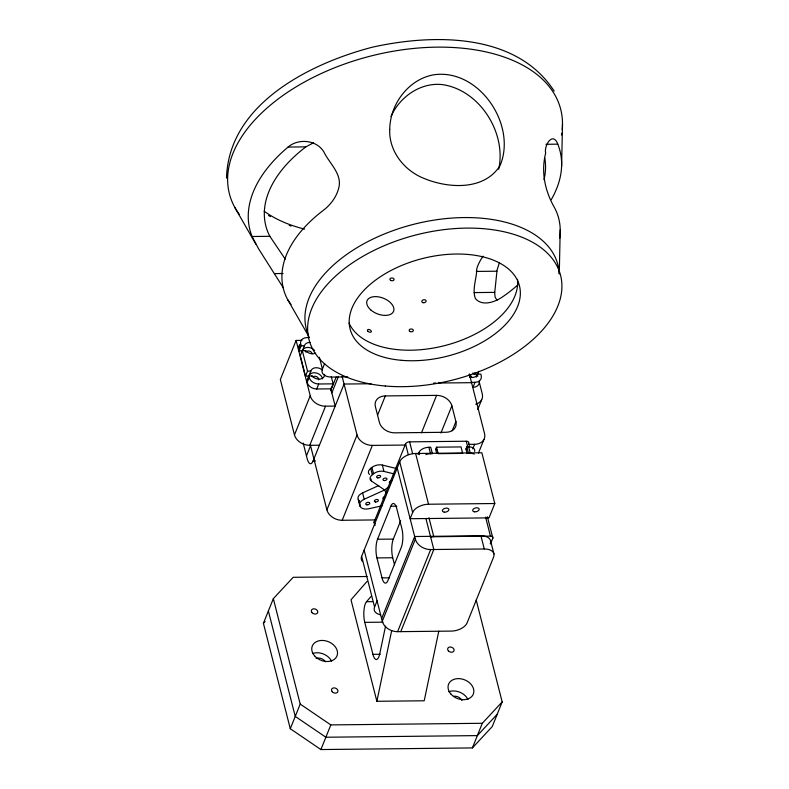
<?xml version="1.0" encoding="UTF-8"?>
<svg xmlns="http://www.w3.org/2000/svg" width="789" height="789" viewBox="0 0 789 789"><rect width="100%" height="100%" fill="white"/><g stroke="black" fill="none" stroke-linecap="round" stroke-linejoin="round"><path stroke-width="1.18" d="M226.492 178.127C228.583 104.079 309.83 63.534 372.201 47.232C432.697 33.759 516.292 32.369 554.144 91.08M559.283 273.773L560.21 229.806M561.59 166.499L562.508 124.11M483.046 256.188C480.393 260.143 477.927 264.354 476.763 269.01C476.743 278.704 471.852 289.346 475.422 298.656C482.266 306.507 494.644 302.187 502.001 297.246A127.502 73.495 -14.3 0 0 517.771 284.947M499.486 262.451L497.07 270.016L494.693 292.916L495.097 297.128L497.021 300.284M385.535 626.18L379.765 653.765A13.314 4.231 89.4 0 1 372.931 654.347L364.774 622.363A13.314 4.231 89.4 0 1 366.49 601.711L371.264 596.237M438.783 631.22L424.216 700.78L376.876 701.293L391.699 630.529M498.697 169.26C506.646 133.114 480.166 90.567 443.053 84.699C420.951 81.819 399.757 96.751 390.969 116.506M301.98 340.365L296.112 340.424L280.351 379.558L294.465 434.907A13.314 10.02 21.9 0 0 309.771 445.312L319.427 445.213M314.574 350.444A7.209 5.424 21.9 0 0 307.582 347.426A7.209 5.424 21.9 0 0 302.365 350.789L299.07 350.819L298.676 349.28L300.688 344.28A8.324 6.263 21.9 0 1 306.901 337.603L309.298 337.584M299.07 350.819L301.082 345.819L300.688 344.28M315.62 353.166A7.209 5.424 21.9 0 1 305.609 350.612L302.315 350.641L300.303 355.642L305.521 376.126L308.815 376.087A7.209 5.424 21.9 0 1 315.994 372.911A7.209 5.424 21.9 0 1 322.563 378.878M302.365 350.789L304.386 345.789A7.209 5.424 21.9 0 1 310.353 342.446M305.235 351.549L305.609 350.612M305.521 376.126L307.532 371.126L302.315 350.641M324.624 374.4A7.209 5.424 21.9 0 1 319.949 379.085A7.209 5.424 21.9 0 1 312.059 375.909L308.765 375.949L306.753 380.949L307.148 382.487A8.324 6.263 21.9 0 0 316.714 388.997L331.104 388.839L333.116 383.839L331.301 376.708M308.815 376.087L310.836 371.086A7.209 5.424 21.9 0 1 315.699 367.753A7.209 5.424 21.9 0 1 322.563 370.248M307.148 382.487L309.16 377.487L308.765 375.949M311.813 376.54L312.059 375.909M294.465 434.907L310.225 395.772L296.112 340.424M347.771 376.895L331.765 377.073A13.314 7.673 -14.3 0 1 322.415 369.074L324.654 363.492M316.714 388.997L318.726 383.996L333.116 383.839M330.66 390.703L336.183 376.984M309.771 445.312L325.532 406.187L335.187 406.079L330.63 388.218M306.457 455.914L310.55 445.755L326.893 509.881A13.314 10.02 21.9 0 0 342.199 520.286L375.465 519.931M331.834 392.902L338.481 376.373M303.173 443.033L307.128 458.557A13.314 4.231 89.4 0 0 313.085 460.963L344.063 384.046L371.037 383.75M476.211 600.044L502.179 701.924L492.257 726.57L472.384 747.923L320.906 749.55L290.283 728.73L263.408 623.3L273.329 598.664L293.202 577.301L367.092 576.512M326.893 509.881L357.052 434.995L342.101 376.353M377.556 415.221L385.318 395.93L436.573 395.378A13.314 10.02 21.9 0 1 451.88 405.793L455.914 421.602L452.255 430.676M342.199 520.286L372.359 445.4L405.625 445.045M290.283 728.73L300.205 704.094L273.329 598.664M375.031 525.523L374.124 521.963L405.566 443.901A3.363 1.943 -14.3 0 1 409.59 441.85L466.25 441.229A3.363 1.943 -14.3 0 1 468.676 443.221M362.398 561.413A13.314 7.673 -14.3 0 1 361.638 556.324L399.717 461.752A13.314 7.673 -14.3 0 1 415.616 453.488L481.862 452.778L494.792 503.52L489.012 517.87L410.142 518.718L412.647 512.495L399.717 461.752M390.821 506.242A13.314 4.231 89.4 0 1 396.778 508.649L401.887 528.679A13.314 4.231 89.4 0 1 401.295 547.359L388.001 580.369A13.314 4.231 89.4 0 1 382.044 577.962L376.935 557.922A13.314 4.231 89.4 0 1 377.527 539.252L390.821 506.242L396.887 506.173M421.494 432.826L436.573 395.378M418.121 454.494L418.949 452.432A8.324 4.793 -14.3 0 1 428.891 447.264L430.735 447.245L432.392 453.734L430.538 453.754A8.324 4.793 -14.3 0 0 425.892 454.622M394.51 564.776L392.715 557.754A13.314 4.231 89.4 0 1 393.307 539.084L400.634 520.868M440.913 433.023L451.88 405.793M436.692 453.359L435.656 449.306L436.514 447.185L461.032 446.919L462.689 453.409L438.161 453.665L436.514 447.185M380.574 614.779A13.314 7.673 -14.3 0 1 374.568 607.066L377.073 600.843M320.906 749.55L330.828 724.913L482.306 723.286L502.179 701.924M472.838 372.941A7.209 5.424 21.9 0 1 474.278 374.311L474.909 372.753M476.319 377.142L477.523 374.134L480.826 374.104L481.211 375.643A8.324 6.263 21.9 0 1 475.008 382.32L472.996 387.32A8.324 6.263 21.9 0 0 479.317 381.235M478.785 371.274L477.582 374.282L474.278 374.311M381.61 618.635L414.679 536.51L480.925 535.8A13.314 7.673 -14.3 0 1 490.275 543.789M480.925 535.8L484.288 548.976A13.314 7.673 -14.3 0 1 493.638 556.975L467.118 622.837A13.314 7.673 -14.3 0 1 451.219 631.101L397.597 631.673A13.314 10.02 21.9 0 1 382.28 621.268L415.349 539.143L397.212 467.976M477.749 409.501L481.694 399.717M467.088 453.438L465.954 448.98L466.802 446.86L468.656 446.84A8.324 4.793 -14.3 0 1 474.653 451.377M397.597 631.673L430.666 549.548L484.288 548.976M472.779 448.842L474.613 444.306A13.314 10.02 21.9 0 0 484.545 433.625L469.317 373.887M400.753 631.644L433.822 549.519L425.922 518.551M478.479 453.034L483.963 439.414M490.561 543.769L492.839 538.118L487.395 516.765M472.384 747.923L482.306 723.286M366.915 581.552L351.006 599.808L376.876 701.293M263.408 623.3L265.065 621.525M497.218 714.252L477.345 735.604L325.867 737.232L295.244 716.412L268.368 610.982M283.458 288.044L258.565 248.782L252.076 236.503A159.989 92.224 -14.3 0 1 288.093 147.06C298.321 138.174 316.389 139.84 323.707 151.626C329.22 163.362 342.949 174.359 338.55 188.729C336.203 197.27 330.611 204.726 323.648 210.111A142.069 81.898 -14.3 0 0 287.63 299.554L291.033 304.564M369.528 474.465A8.324 4.793 -14.3 0 1 370.722 468.331L371.915 467.404A8.324 4.793 -14.3 0 1 382.349 465.066L396.325 468.508M386.206 493.145L384.637 489.989L371.511 481.093A8.324 4.793 -14.3 0 1 372.339 474.682L373.532 473.755A8.324 4.793 -14.3 0 1 383.967 471.418L394.451 474.002M388.415 487.04L384.637 489.989L364.202 499.24A8.324 4.793 -14.3 0 0 359.853 505.69L360.307 506.597A8.324 4.793 -14.3 0 0 368.936 508.727L381.975 505.808M285.243 259.108L269.848 236.305A143.578 82.766 -14.3 0 1 305.866 146.862L313.588 142.77M359.853 505.69L358.236 499.338A8.324 4.793 -14.3 0 1 362.585 492.888L378.71 485.58M288.093 147.06L305.866 146.862M545.949 144.288L557.803 144.16A159.989 92.224 -14.3 0 1 551.235 199.686M252.076 236.503L269.848 236.305M274.592 273.596L283.064 273.507M476.349 271.426L496.912 271.209M474.209 292.591L494.742 292.374M301.082 345.819L304.386 345.789M307.532 371.126L310.836 371.086M471.408 382.359L475.008 382.32M433.555 383.079L436.011 383.059M438.457 383.03L471.556 382.675M468.449 444.375L474.613 444.306M474.288 454.109A8.324 4.793 -14.3 0 0 470.303 453.32L468.459 453.34L466.802 446.86M313.085 460.963L315.541 460.934M412.647 512.495A13.314 7.673 -14.3 0 1 428.545 504.23L494.792 503.52M430.981 537.506A3.363 1.943 -14.3 0 1 433.782 536.737L490.442 536.116A3.363 1.943 -14.3 0 1 492.859 538.118M377.527 539.252L393.307 539.084M376.935 557.922L392.715 557.754M382.004 577.824L389.322 577.883M366.49 601.711L372.556 601.652M364.774 622.363L382.981 622.176M372.931 654.347L380.209 654.268M300.205 704.094L330.828 724.913M234.866 207.556L255.912 244.255M287.63 299.554L309.17 337.09M358.236 499.338L358.689 500.246A8.324 4.793 -14.3 0 0 359.478 501.242M557.803 144.16C552.783 130.836 543.799 145.748 545.643 153.214C540.85 171.923 545.031 191.175 554.489 207.635A142.069 81.898 -14.3 0 1 559.608 238.308M477.177 373.907L477.779 376.264M479.278 382.152L482.276 393.928A13.314 10.02 21.9 0 1 475.708 404.165M468.656 443.221L469.563 446.781M468.656 446.84L470.303 453.32M466.25 441.229L467.769 447.156M485.6 517.14L490.442 536.116M490.6 540.81L493.953 553.986M428.891 447.264L430.538 453.754M418.949 452.432L419.501 454.592M415.616 453.488L428.545 504.23M409.599 441.84L412.627 453.695M428.95 517.752L433.782 536.727M405.566 443.901L408.278 454.582M382.349 465.066L383.967 471.418M371.915 467.404L373.532 473.755M370.722 468.331L372.339 474.682M370.968 478.972L371.511 481.093M362.585 492.888L364.202 499.24M358.689 500.246L360.307 506.597M319.387 357.23L322.415 369.074M364.143 550.101L382.28 621.268M361.638 556.324L374.568 607.066M390.2 483.223A2.061 1.193 -14.3 0 1 389.47 481.872A2.061 1.193 -14.3 0 1 391.738 480.777M383.789 499.052A2.061 1.193 -14.3 0 1 382.99 497.928A2.061 1.193 -14.3 0 1 384.598 496.735M465.954 448.98A7.209 4.152 -14.3 0 1 467.019 449.464M435.656 449.306A7.209 4.152 -14.3 0 1 436.731 449.789M375.14 523.748A3.363 1.943 -14.3 0 1 374.104 521.963M316.103 658.42A6.657 5.01 21.9 0 1 325.374 661.774M453.517 696.302A6.657 5.01 21.9 0 1 461.95 700.445M312.533 653.539A13.314 10.02 21.9 0 1 331.597 661.241M448.842 691.726A13.314 10.02 21.9 0 1 467.916 699.419M430.666 549.548A13.314 10.02 21.9 0 1 415.349 539.143M318.726 383.996A8.324 6.263 21.9 0 1 309.16 377.487M298.676 349.28A8.324 6.263 21.9 0 1 300.293 344.132M477.523 374.134A7.209 5.424 21.9 0 1 469.554 377.122M308.095 334.428A129.82 74.837 -14.3 0 1 416.336 223.652A129.82 74.837 -14.3 0 1 559.194 273.763M304.613 229.126A156.705 90.331 -14.3 0 1 264.167 211.196M239.215 214.292A170.957 98.546 -14.3 0 1 368.69 56.571A170.957 98.546 -14.3 0 1 562.202 129.524M561.758 133.173A170.957 98.546 -14.3 0 1 561.452 135.008M291.013 226.039A157.978 91.06 -14.3 0 1 289.208 225.398M270.42 216.59A157.978 91.06 -14.3 0 1 268.556 215.456M544.765 158.066A143.578 82.766 -14.3 0 1 544.006 179.705M517.495 279.316A87.382 50.368 -14.3 0 1 445.213 345.474A87.382 50.368 -14.3 0 1 349.034 323.096M325.532 406.187A13.314 10.02 21.9 0 1 310.225 395.772M305.974 352.19A3.334 2.505 21.9 0 1 309.387 351.105A3.334 2.505 21.9 0 1 312.188 353.807M312.927 376.876A3.334 2.505 21.9 0 1 316.764 376.757A3.334 2.505 21.9 0 1 318.618 379.844M469.051 374.795A3.334 2.505 21.9 0 1 471.723 377.467M385.318 395.93A13.314 10.02 21.9 0 0 375.386 406.611L379.41 422.421A13.314 10.02 21.9 0 0 394.727 432.826L445.972 432.283A13.314 10.02 21.9 0 0 455.914 421.602M372.359 445.4A13.314 10.02 21.9 0 1 357.052 434.995M389.727 129.465C388.79 151.024 404.047 170.365 423.525 178.215C447.974 188.522 484.209 190.889 500.098 165.532C517.13 124.978 479.248 68.535 434.098 74.738C408.584 79.018 389.983 104.168 389.727 129.465M377.793 477.868A2.061 1.193 -14.3 0 0 380.614 476.152A2.061 1.193 -14.3 0 0 377.398 475.846A2.061 1.193 -14.3 0 0 377.793 477.868M384.164 480.57A2.061 1.193 -14.3 0 0 386.975 478.854A2.061 1.193 -14.3 0 0 383.77 478.548A2.061 1.193 -14.3 0 0 384.164 480.57M366.885 504.842A2.061 1.193 -14.3 0 0 369.755 503.155A2.061 1.193 -14.3 0 0 366.579 502.79A2.061 1.193 -14.3 0 0 366.885 504.842M375.495 501.972A2.061 1.193 -14.3 0 0 378.365 500.285A2.061 1.193 -14.3 0 0 375.189 499.93A2.061 1.193 -14.3 0 0 375.495 501.972M314.584 655.856A13.314 10.02 21.9 0 0 336.676 656.626A13.314 10.02 21.9 0 0 322.652 640.441A13.314 10.02 21.9 0 0 314.584 655.856M450.894 694.034A13.314 10.02 21.9 0 0 472.986 694.813A13.314 10.02 21.9 0 0 458.961 678.619A13.314 10.02 21.9 0 0 450.894 694.034M312.049 612.659A3.334 2.505 21.9 0 0 317.572 612.846A3.334 2.505 21.9 0 0 314.061 608.802A3.334 2.505 21.9 0 0 312.049 612.659M448.359 650.836A3.334 2.505 21.9 0 0 453.882 651.033A3.334 2.505 21.9 0 0 450.371 646.99A3.334 2.505 21.9 0 0 448.359 650.836M332.199 691.726A3.334 2.505 21.9 0 0 337.722 691.923A3.334 2.505 21.9 0 0 334.22 687.88A3.334 2.505 21.9 0 0 332.199 691.726M444.365 512.15A3.334 1.923 -14.3 0 0 448.872 509.349A3.334 1.923 -14.3 0 0 443.674 508.895A3.334 1.923 -14.3 0 0 444.365 512.15M474.662 511.824A3.334 1.923 -14.3 0 0 479.17 509.023A3.334 1.923 -14.3 0 0 473.972 508.57A3.334 1.923 -14.3 0 0 474.662 511.824M385.21 386.008A129.82 74.837 -14.3 0 0 560.959 276.978A129.82 74.837 -14.3 0 0 358.147 259.177A129.82 74.837 -14.3 0 0 385.21 386.008M401.414 360.307A87.382 50.368 -14.3 0 0 519.704 286.92A87.382 50.368 -14.3 0 0 383.198 274.937A87.382 50.368 -14.3 0 0 401.414 360.307M390.841 280.48A2.101 1.381 3.9 0 0 394.076 279.513A2.101 1.381 3.9 0 0 391.028 278.093A2.101 1.381 3.9 0 0 390.841 280.48M367.98 331.301A2.101 1.183 26.2 0 0 371.264 331.784A2.101 1.183 26.2 0 0 368.907 329.467A2.101 1.183 26.2 0 0 367.98 331.301M410.142 331.567A2.101 1.41 2.8 0 0 413.347 330.502A2.101 1.41 2.8 0 0 410.28 329.121A2.101 1.41 2.8 0 0 410.142 331.567M423.032 302.69A2.18 1.499 -10.4 0 0 426.109 300.905A2.18 1.499 -10.4 0 0 422.726 300.106A2.18 1.499 -10.4 0 0 423.032 302.69M370.722 309.87A14.281 8.373 21.7 0 0 393.484 311.507A14.281 8.373 21.7 0 0 376.708 296.654A14.281 8.373 21.7 0 0 370.722 309.87"/></g></svg>
